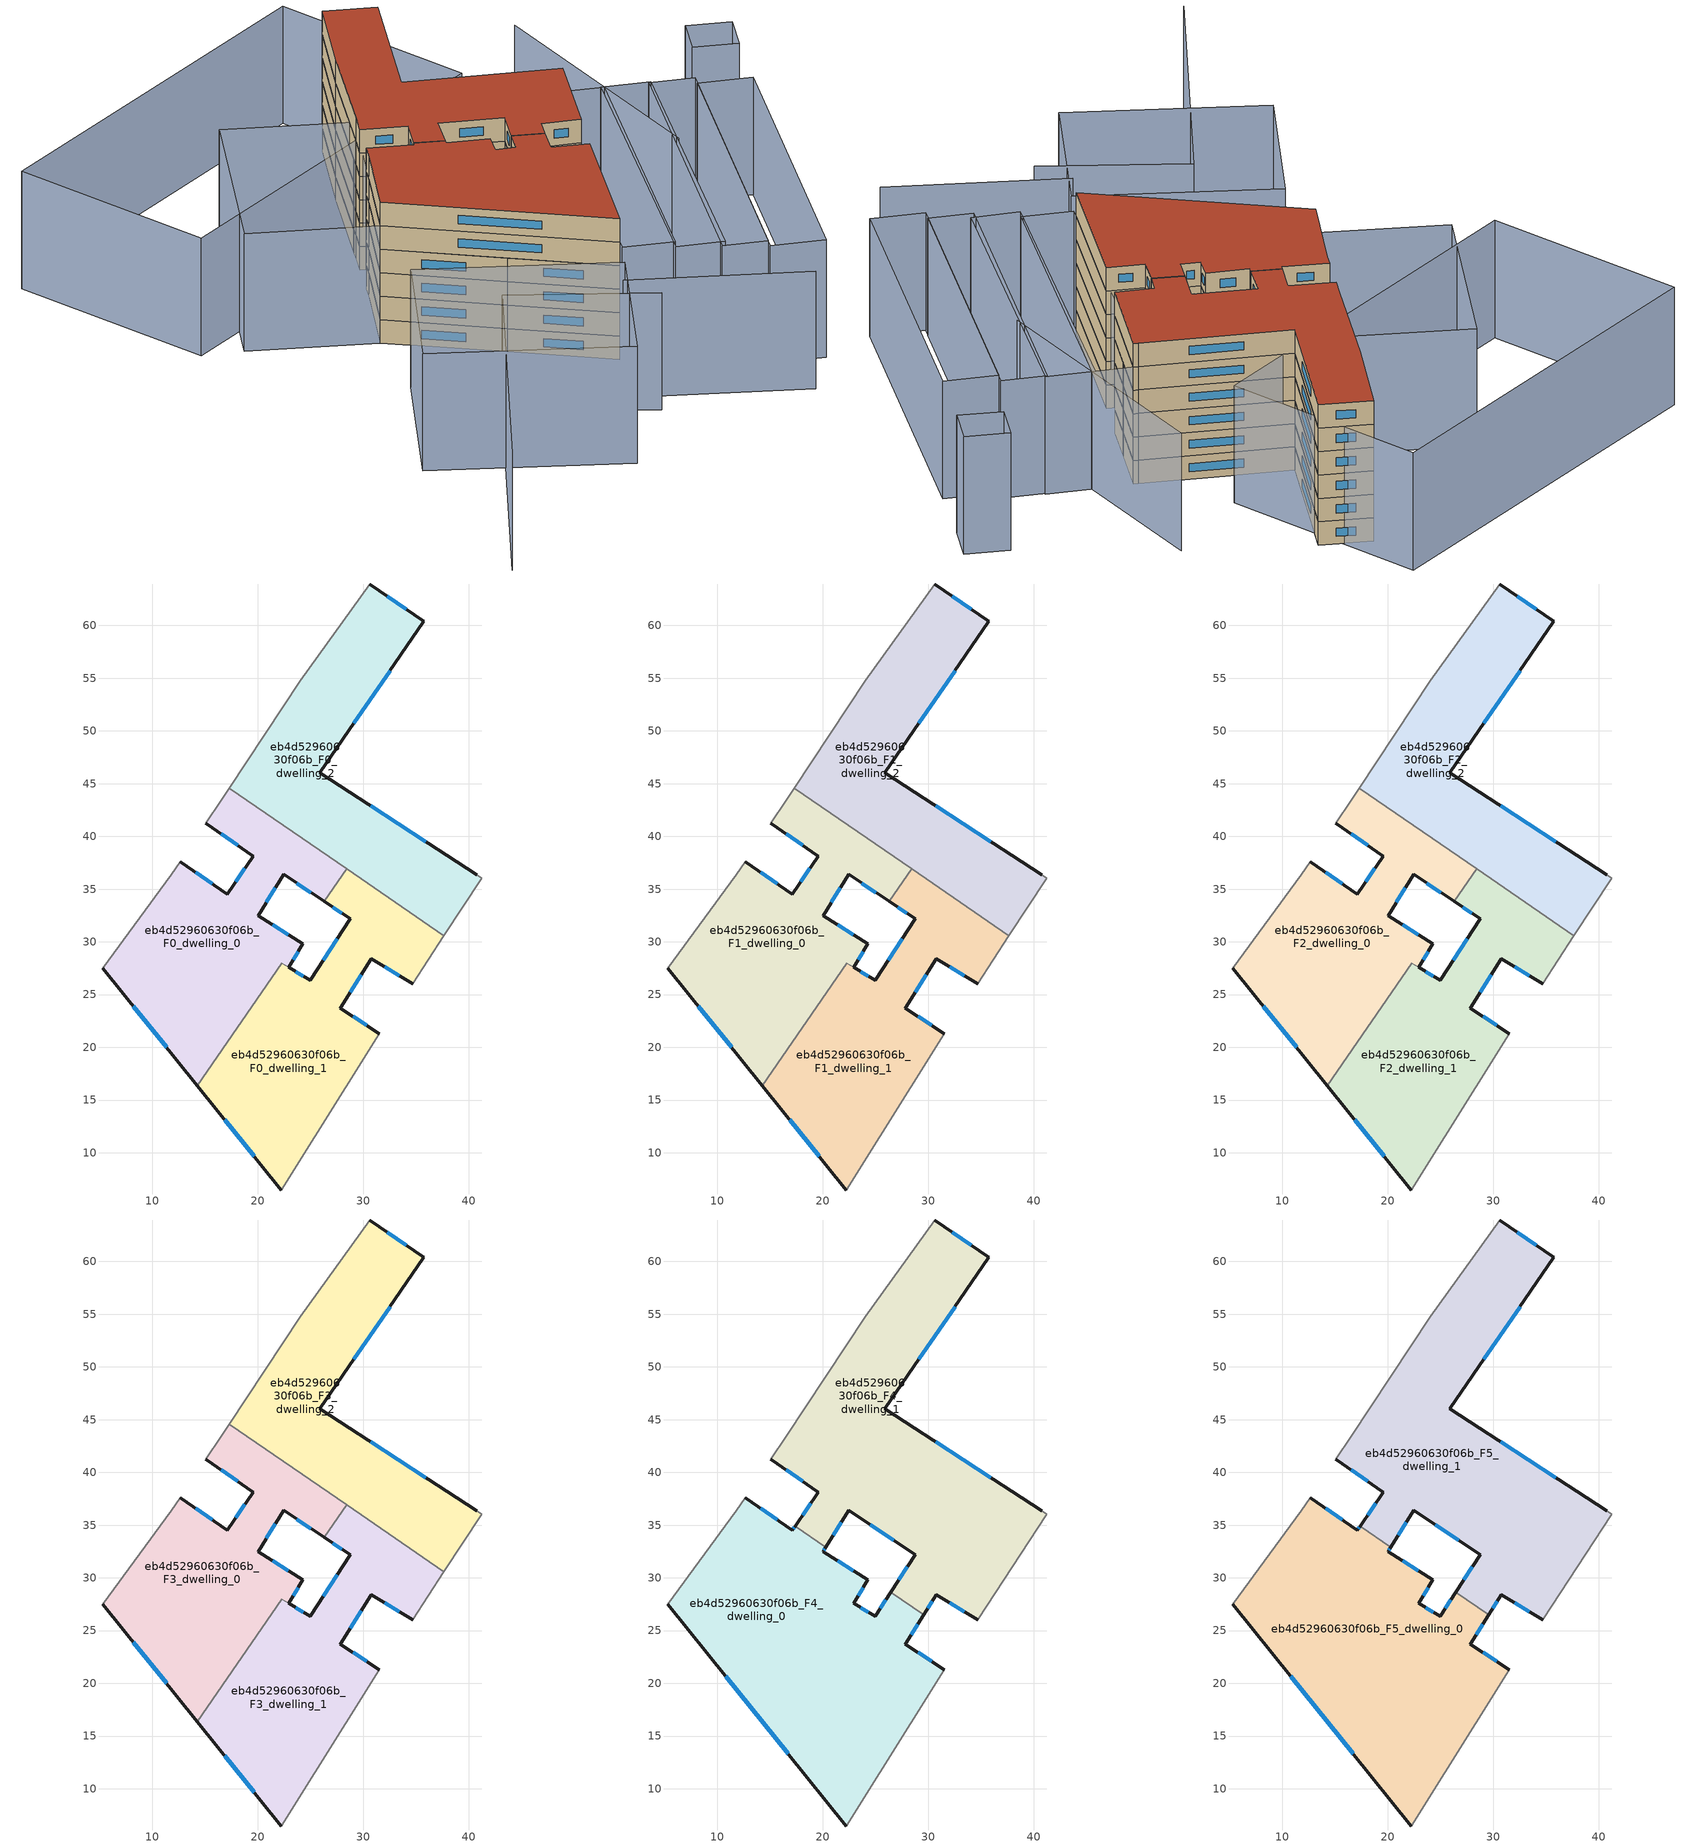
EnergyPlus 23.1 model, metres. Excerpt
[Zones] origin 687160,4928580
eb4d52960630f06b_F0_dwelling_0
 floor ground (EU_floor_Construction): 28.45,36.92 26.32,33.83 22.47,36.41 20.05,32.46 24.29,29.8 22.97,27.58 22.29,27.98 14.3,16.36 5.32,27.5 11.84,36.34 12.67,37.59 17.15,34.54 19.61,38.13 15.1,41.25 16.54,43.42 17.31,44.58 z0
 wall outside (EU_wall_Construction): 5.32,27.5 14.3,16.36 / 15.1,41.25 19.61,38.13 17.15,34.54 12.67,37.59 / 22.97,27.58 24.29,29.8 20.05,32.46 22.47,36.41 26.32,33.83 z0:3
 wall adiabatic (EU_wall_Construction): 12.67,37.59 11.84,36.34 5.32,27.5 / 17.31,44.58 16.54,43.42 15.1,41.25 z0:3
 wall to eb4d52960630f06b_F0_dwelling_1 (EU_wall_Construction): 26.32,33.83 28.45,36.92 / 14.3,16.36 22.29,27.98 22.97,27.58 z0:3
 wall to eb4d52960630f06b_F0_dwelling_2 (EU_wall_Construction): 28.45,36.92 17.31,44.58 z0:3
 window (EU_Window_Construction): 8.24,23.88 11.38,19.99 / 15.7,35.53 14.13,36.6 / 18.81,36.96 17.95,35.71 / 16.57,40.23 18.15,39.15 / 23.72,35.57 25.07,34.67 / 20.84,33.75 21.68,35.12 / 22.91,30.67 21.43,31.6 / 23.4,28.3 23.86,29.08 z0.98:2.02
eb4d52960630f06b_F0_dwelling_1
 floor ground (EU_floor_Construction): 37.68,30.57 34.71,26.04 30.78,28.42 27.86,23.71 31.56,21.29 22.26,6.48 14.3,16.36 22.29,27.98 22.97,27.58 24.99,26.37 28.78,32.18 26.32,33.83 28.45,36.92 z0
 wall outside (EU_wall_Construction): 26.32,33.83 28.78,32.18 24.99,26.37 22.98,27.57 / 31.56,21.29 27.86,23.71 30.78,28.42 34.71,26.04 / 14.3,16.36 22.26,6.48 z0:3
 wall adiabatic (EU_wall_Construction): 34.71,26.04 37.68,30.57 / 22.26,6.48 31.56,21.29 z0:3
 wall to eb4d52960630f06b_F0_dwelling_2 (EU_wall_Construction): 37.68,30.57 28.45,36.92 z0:3
 window (EU_Window_Construction): 24.34,26.76 23.63,27.18 / 27.55,30.29 26.22,28.26 / 27.12,33.3 27.98,32.72 / 32.06,27.64 33.43,26.81 / 28.81,25.24 29.83,26.89 / 30.36,22.08 29.06,22.93 / 16.89,13.15 19.67,9.69 z0.98:2.02
eb4d52960630f06b_F0_dwelling_2
 floor ground (EU_floor_Construction): 35.77,60.37 25.91,46.04 40.76,36.34 41.26,36.04 37.68,30.57 17.31,44.58 24.06,54.73 30.62,63.92 z0
 wall outside (EU_wall_Construction): 40.76,36.34 25.91,46.04 35.77,60.37 30.62,63.92 z0:3
 wall adiabatic (EU_wall_Construction): 37.68,30.57 41.26,36.04 40.76,36.34 / 30.62,63.92 24.06,54.73 17.31,44.58 z0:3
 window (EU_Window_Construction): 29.12,50.7 32.57,55.71 / 35.93,39.5 30.74,42.89 / 34.1,61.53 32.3,62.77 z0.98:2.02
eb4d52960630f06b_F1_dwelling_0
 floor to eb4d52960630f06b_F0_dwelling_0 (EU_floor_Construction): 28.45,36.92 26.32,33.83 22.47,36.41 20.05,32.46 24.29,29.8 22.97,27.58 22.29,27.98 14.3,16.36 5.32,27.5 11.84,36.34 12.67,37.59 17.15,34.54 19.61,38.13 15.1,41.25 16.54,43.42 17.31,44.58 z3
 wall outside (EU_wall_Construction): 5.32,27.5 14.3,16.36 / 15.1,41.25 19.61,38.13 17.15,34.54 12.67,37.59 / 22.97,27.58 24.29,29.8 20.05,32.46 22.47,36.41 26.32,33.83 z3:6
 wall adiabatic (EU_wall_Construction): 12.67,37.59 11.84,36.34 5.32,27.5 / 17.31,44.58 16.54,43.42 15.1,41.25 z3:6
 wall to eb4d52960630f06b_F1_dwelling_1 (EU_wall_Construction): 26.32,33.83 28.45,36.92 / 14.3,16.36 22.29,27.98 22.97,27.58 z3:6
 wall to eb4d52960630f06b_F1_dwelling_2 (EU_wall_Construction): 28.45,36.92 17.31,44.58 z3:6
 window (EU_Window_Construction): 8.24,23.88 11.38,19.99 / 15.7,35.53 14.13,36.6 / 18.81,36.96 17.95,35.71 / 16.57,40.23 18.15,39.15 / 23.72,35.57 25.07,34.67 / 20.84,33.75 21.68,35.12 / 22.91,30.67 21.43,31.6 / 23.4,28.3 23.86,29.08 z3.98:5.02
eb4d52960630f06b_F1_dwelling_1
 floor to eb4d52960630f06b_F0_dwelling_1 (EU_floor_Construction): 37.68,30.57 34.71,26.04 30.78,28.42 27.86,23.71 31.56,21.29 22.26,6.48 14.3,16.36 22.29,27.98 22.97,27.58 24.99,26.37 28.78,32.18 26.32,33.83 28.45,36.92 z3
 wall outside (EU_wall_Construction): 26.32,33.83 28.78,32.18 24.99,26.37 22.98,27.57 / 31.56,21.29 27.86,23.71 30.78,28.42 34.71,26.04 / 14.3,16.36 22.26,6.48 z3:6
 wall adiabatic (EU_wall_Construction): 34.71,26.04 37.68,30.57 / 22.26,6.48 31.56,21.29 z3:6
 wall to eb4d52960630f06b_F1_dwelling_2 (EU_wall_Construction): 37.68,30.57 28.45,36.92 z3:6
 window (EU_Window_Construction): 24.34,26.76 23.63,27.18 / 27.55,30.29 26.22,28.26 / 27.12,33.3 27.98,32.72 / 32.06,27.64 33.43,26.81 / 28.81,25.24 29.83,26.89 / 30.36,22.08 29.06,22.93 / 16.89,13.15 19.67,9.69 z3.98:5.02
eb4d52960630f06b_F1_dwelling_2
 floor to eb4d52960630f06b_F0_dwelling_2 (EU_floor_Construction): 35.77,60.37 25.91,46.04 40.76,36.34 41.26,36.04 37.68,30.57 17.31,44.58 24.06,54.73 30.62,63.92 z3
 wall outside (EU_wall_Construction): 40.76,36.34 25.91,46.04 35.77,60.37 30.62,63.92 z3:6
 wall adiabatic (EU_wall_Construction): 37.68,30.57 41.26,36.04 40.76,36.34 / 30.62,63.92 24.06,54.73 17.31,44.58 z3:6
 window (EU_Window_Construction): 29.12,50.7 32.57,55.71 / 35.93,39.5 30.74,42.89 / 34.1,61.53 32.3,62.77 z3.98:5.02
eb4d52960630f06b_F2_dwelling_0
 floor to eb4d52960630f06b_F1_dwelling_0 (EU_floor_Construction): 28.45,36.92 26.32,33.83 22.47,36.41 20.05,32.46 24.29,29.8 22.97,27.58 22.29,27.98 14.3,16.36 5.32,27.5 11.84,36.34 12.67,37.59 17.15,34.54 19.61,38.13 15.1,41.25 16.54,43.42 17.31,44.58 z6
 wall outside (EU_wall_Construction): 5.32,27.5 14.3,16.36 / 15.1,41.25 19.61,38.13 17.15,34.54 12.67,37.59 / 22.97,27.58 24.29,29.8 20.05,32.46 22.47,36.41 26.32,33.83 z6:9
 wall adiabatic (EU_wall_Construction): 12.67,37.59 11.84,36.34 5.32,27.5 / 17.31,44.58 16.54,43.42 15.1,41.25 z6:9
 wall to eb4d52960630f06b_F2_dwelling_1 (EU_wall_Construction): 26.32,33.83 28.45,36.92 / 14.3,16.36 22.29,27.98 22.97,27.58 z6:9
 wall to eb4d52960630f06b_F2_dwelling_2 (EU_wall_Construction): 28.45,36.92 17.31,44.58 z6:9
 window (EU_Window_Construction): 8.24,23.88 11.38,19.99 / 15.7,35.53 14.13,36.6 / 18.81,36.96 17.95,35.71 / 16.57,40.23 18.15,39.15 / 23.72,35.57 25.07,34.67 / 20.84,33.75 21.68,35.12 / 22.91,30.67 21.43,31.6 / 23.4,28.3 23.86,29.08 z6.98:8.02
eb4d52960630f06b_F2_dwelling_1
 floor to eb4d52960630f06b_F1_dwelling_1 (EU_floor_Construction): 37.68,30.57 34.71,26.04 30.78,28.42 27.86,23.71 31.56,21.29 22.26,6.48 14.3,16.36 22.29,27.98 22.97,27.58 24.99,26.37 28.78,32.18 26.32,33.83 28.45,36.92 z6
 wall outside (EU_wall_Construction): 26.32,33.83 28.78,32.18 24.99,26.37 22.98,27.57 / 31.56,21.29 27.86,23.71 30.78,28.42 34.71,26.04 / 14.3,16.36 22.26,6.48 z6:9
 wall adiabatic (EU_wall_Construction): 34.71,26.04 37.68,30.57 / 22.26,6.48 31.56,21.29 z6:9
 wall to eb4d52960630f06b_F2_dwelling_2 (EU_wall_Construction): 37.68,30.57 28.45,36.92 z6:9
 window (EU_Window_Construction): 24.34,26.76 23.63,27.18 / 27.55,30.29 26.22,28.26 / 27.12,33.3 27.98,32.72 / 32.06,27.64 33.43,26.81 / 28.81,25.24 29.83,26.89 / 30.36,22.08 29.06,22.93 / 16.89,13.15 19.67,9.69 z6.98:8.02
eb4d52960630f06b_F2_dwelling_2
 floor to eb4d52960630f06b_F1_dwelling_2 (EU_floor_Construction): 35.77,60.37 25.91,46.04 40.76,36.34 41.26,36.04 37.68,30.57 17.31,44.58 24.06,54.73 30.62,63.92 z6
 wall outside (EU_wall_Construction): 40.76,36.34 25.91,46.04 35.77,60.37 30.62,63.92 z6:9
 wall adiabatic (EU_wall_Construction): 37.68,30.57 41.26,36.04 40.76,36.34 / 30.62,63.92 24.06,54.73 17.31,44.58 z6:9
 window (EU_Window_Construction): 29.12,50.7 32.57,55.71 / 35.93,39.5 30.74,42.89 / 34.1,61.53 32.3,62.77 z6.98:8.02
eb4d52960630f06b_F3_dwelling_0
 floor to eb4d52960630f06b_F2_dwelling_0 (EU_floor_Construction): 28.45,36.92 26.32,33.83 22.47,36.41 20.05,32.46 24.29,29.8 22.97,27.58 22.29,27.98 14.3,16.36 5.32,27.5 11.84,36.34 12.67,37.59 17.15,34.54 19.61,38.13 15.1,41.25 16.54,43.42 17.31,44.58 z9
 wall outside (EU_wall_Construction): 5.32,27.5 14.3,16.36 / 15.1,41.25 19.61,38.13 17.15,34.54 12.67,37.59 / 22.97,27.58 24.29,29.8 20.05,32.46 22.47,36.41 26.32,33.83 z9:12
 wall adiabatic (EU_wall_Construction): 12.67,37.59 11.84,36.34 5.32,27.5 / 17.31,44.58 16.54,43.42 15.1,41.25 z9:12
 wall to eb4d52960630f06b_F3_dwelling_1 (EU_wall_Construction): 26.32,33.83 28.45,36.92 / 14.3,16.36 22.29,27.98 22.97,27.58 z9:12
 wall to eb4d52960630f06b_F3_dwelling_2 (EU_wall_Construction): 28.45,36.92 17.31,44.58 z9:12
 window (EU_Window_Construction): 8.24,23.88 11.38,19.99 / 15.7,35.53 14.13,36.6 / 18.81,36.96 17.95,35.71 / 16.57,40.23 18.15,39.15 / 23.72,35.57 25.07,34.67 / 20.84,33.75 21.68,35.12 / 22.91,30.67 21.43,31.6 / 23.4,28.3 23.86,29.08 z9.98:11.02
eb4d52960630f06b_F3_dwelling_1
 floor to eb4d52960630f06b_F2_dwelling_1 (EU_floor_Construction): 37.68,30.57 34.71,26.04 30.78,28.42 27.86,23.71 31.56,21.29 22.26,6.48 14.3,16.36 22.29,27.98 22.97,27.58 24.99,26.37 28.78,32.18 26.32,33.83 28.45,36.92 z9
 wall outside (EU_wall_Construction): 26.32,33.83 28.78,32.18 24.99,26.37 22.98,27.57 / 31.56,21.29 27.86,23.71 30.78,28.42 34.71,26.04 / 14.3,16.36 22.26,6.48 z9:12
 wall adiabatic (EU_wall_Construction): 34.71,26.04 37.68,30.57 / 22.26,6.48 31.56,21.29 z9:12
 wall to eb4d52960630f06b_F3_dwelling_2 (EU_wall_Construction): 37.68,30.57 28.45,36.92 z9:12
 window (EU_Window_Construction): 24.34,26.76 23.63,27.18 / 27.55,30.29 26.22,28.26 / 27.12,33.3 27.98,32.72 / 32.06,27.64 33.43,26.81 / 28.81,25.24 29.83,26.89 / 30.36,22.08 29.06,22.93 / 16.89,13.15 19.67,9.69 z9.98:11.02
eb4d52960630f06b_F3_dwelling_2
 floor to eb4d52960630f06b_F2_dwelling_2 (EU_floor_Construction): 35.77,60.37 25.91,46.04 40.76,36.34 41.26,36.04 37.68,30.57 17.31,44.58 24.06,54.73 30.62,63.92 z9
 wall outside (EU_wall_Construction): 40.76,36.34 25.91,46.04 35.77,60.37 30.62,63.92 z9:12
 wall adiabatic (EU_wall_Construction): 37.68,30.57 41.26,36.04 40.76,36.34 / 30.62,63.92 24.06,54.73 17.31,44.58 z9:12
 window (EU_Window_Construction): 29.12,50.7 32.57,55.71 / 35.93,39.5 30.74,42.89 / 34.1,61.53 32.3,62.77 z9.98:11.02
eb4d52960630f06b_F4_dwelling_0
 floor to eb4d52960630f06b_F3_dwelling_0 (EU_floor_Construction): 20.32,32.9 20.05,32.46 24.29,29.8 22.97,27.58 22.29,27.98 14.3,16.36 5.32,27.5 11.84,36.34 12.67,37.59 17.15,34.54 17.4,34.9 z12
 floor to eb4d52960630f06b_F3_dwelling_1 (EU_floor_Construction): 29.6,26.51 27.86,23.71 31.56,21.29 22.26,6.48 14.3,16.36 22.29,27.98 22.98,27.57 24.99,26.37 26.48,28.65 z12
 wall outside (EU_wall_Construction): 5.32,27.5 22.26,6.48 / 17.4,34.9 17.15,34.54 12.67,37.59 / 26.48,28.65 24.99,26.37 22.97,27.58 24.29,29.8 20.05,32.46 20.32,32.9 / 31.56,21.29 27.86,23.71 29.6,26.51 z12:15
 wall adiabatic (EU_wall_Construction): 12.67,37.59 11.84,36.34 5.32,27.5 / 22.26,6.48 31.56,21.29 z12:15
 wall to eb4d52960630f06b_F4_dwelling_1 (EU_wall_Construction): 20.32,32.9 17.4,34.9 / 29.6,26.51 26.48,28.65 z12:15
 window (EU_Window_Construction): 10.83,20.67 16.75,13.31 / 15.7,35.53 14.13,36.6 / 17.32,34.78 17.23,34.65 / 20.14,32.61 20.23,32.76 / 22.91,30.67 21.43,31.6 / 23.4,28.3 23.86,29.08 / 24.33,26.76 23.63,27.18 / 26,27.91 25.48,27.11 / 28.43,24.62 29.03,25.6 / 30.36,22.08 29.06,22.93 z12.98:14.02
eb4d52960630f06b_F4_dwelling_1
 floor to eb4d52960630f06b_F3_dwelling_1 (EU_floor_Construction): 37.68,30.57 34.71,26.04 30.78,28.42 29.6,26.51 26.48,28.65 28.78,32.18 26.32,33.83 28.45,36.92 z12
 floor to eb4d52960630f06b_F3_dwelling_2 (EU_floor_Construction): 35.77,60.37 25.91,46.04 40.76,36.34 41.26,36.04 37.68,30.57 17.31,44.58 24.06,54.73 30.62,63.92 z12
 floor to eb4d52960630f06b_F3_dwelling_0 (EU_floor_Construction): 28.45,36.92 26.32,33.83 22.47,36.41 20.32,32.9 17.4,34.9 19.61,38.13 15.1,41.25 16.54,43.42 17.31,44.58 z12
 wall outside (EU_wall_Construction): 20.32,32.9 22.47,36.41 28.78,32.18 26.48,28.65 / 15.1,41.25 19.61,38.13 17.4,34.9 / 40.76,36.34 25.91,46.04 35.77,60.37 30.62,63.92 / 29.6,26.51 30.78,28.42 34.71,26.04 z12:15
 wall adiabatic (EU_wall_Construction): 30.62,63.92 24.06,54.73 16.54,43.42 15.1,41.25 / 34.71,26.04 41.26,36.04 40.76,36.34 z12:15
 window (EU_Window_Construction): 28.03,31.04 27.23,29.8 / 24.52,35.03 26.73,33.56 / 21.02,34.04 21.77,35.26 / 18.89,37.08 18.12,35.95 / 16.57,40.23 18.15,39.15 / 34.1,61.53 32.3,62.77 / 29.12,50.7 32.57,55.71 / 35.93,39.5 30.74,42.89 / 32.06,27.64 33.43,26.81 / 29.98,27.13 30.4,27.8 z12.98:14.02
eb4d52960630f06b_F5_dwelling_0
 floor to eb4d52960630f06b_F4_dwelling_0 (EU_floor_Construction): 26.48,28.65 29.6,26.51 27.86,23.71 31.56,21.29 22.26,6.48 5.32,27.5 11.84,36.34 12.67,37.59 17.15,34.54 17.4,34.9 20.32,32.9 20.05,32.46 24.29,29.8 22.97,27.58 24.99,26.37 z15
 wall outside (EU_wall_Construction): 5.32,27.5 22.26,6.48 / 17.4,34.9 17.15,34.54 12.67,37.59 / 26.48,28.65 24.99,26.37 22.97,27.58 24.29,29.8 20.05,32.46 20.32,32.9 / 31.56,21.29 27.86,23.71 29.6,26.51 z15:18
 wall adiabatic (EU_wall_Construction): 12.67,37.59 11.84,36.34 5.32,27.5 / 22.26,6.48 31.56,21.29 z15:18
 wall to eb4d52960630f06b_F5_dwelling_1 (EU_wall_Construction): 20.32,32.9 17.4,34.9 / 29.6,26.51 26.48,28.65 z15:18
 window (EU_Window_Construction): 10.83,20.67 16.75,13.31 / 15.7,35.53 14.13,36.6 / 17.32,34.78 17.23,34.65 / 20.14,32.61 20.23,32.76 / 22.91,30.67 21.43,31.6 / 23.4,28.3 23.86,29.08 / 24.33,26.76 23.63,27.18 / 26,27.91 25.48,27.11 / 28.43,24.62 29.03,25.6 / 30.36,22.08 29.06,22.93 z15.98:17.02
 roof outside (EU_roof_Construction): 22.26,6.48 31.56,21.29 27.86,23.71 29.6,26.51 26.48,28.65 24.99,26.37 22.97,27.58 24.29,29.8 20.05,32.46 20.32,32.9 17.4,34.9 17.15,34.54 12.67,37.59 11.84,36.34 5.32,27.5 z18
eb4d52960630f06b_F5_dwelling_1
 floor to eb4d52960630f06b_F4_dwelling_1 (EU_floor_Construction): 35.77,60.37 25.91,46.04 40.76,36.34 41.26,36.04 34.71,26.04 30.78,28.42 29.6,26.51 26.48,28.65 28.78,32.18 22.47,36.41 20.32,32.9 17.4,34.9 19.61,38.13 15.1,41.25 16.54,43.42 24.06,54.73 30.62,63.92 z15
 wall outside (EU_wall_Construction): 20.32,32.9 22.47,36.41 28.78,32.18 26.48,28.65 / 15.1,41.25 19.61,38.13 17.4,34.9 / 40.76,36.34 25.91,46.04 35.77,60.37 30.62,63.92 / 29.6,26.51 30.78,28.42 34.71,26.04 z15:18
 wall adiabatic (EU_wall_Construction): 30.62,63.92 24.06,54.73 16.54,43.42 15.1,41.25 / 34.71,26.04 41.26,36.04 40.76,36.34 z15:18
 window (EU_Window_Construction): 28.03,31.04 27.23,29.8 / 24.52,35.03 26.73,33.56 / 21.02,34.04 21.77,35.26 / 18.89,37.08 18.12,35.95 / 16.57,40.23 18.15,39.15 / 34.1,61.53 32.3,62.77 / 29.12,50.7 32.57,55.71 / 35.93,39.5 30.74,42.89 / 32.06,27.64 33.43,26.81 / 29.98,27.13 30.4,27.8 z15.98:17.02
 roof outside (EU_roof_Construction): 34.71,26.04 41.26,36.04 40.76,36.34 25.91,46.04 35.77,60.37 30.62,63.92 24.06,54.73 16.54,43.42 15.1,41.25 19.61,38.13 17.4,34.9 20.32,32.9 22.47,36.41 28.78,32.18 26.48,28.65 29.6,26.51 30.78,28.42 z18
shading: 16.62,-0.14 33.66,-13.36 / -19.48,-20.5 4.41,6.64 / 4.41,6.64 17.8,-5.15 / 43.38,19.41 47.74,50.81 / 19.57,46.82 5.32,27.51 / 5.32,27.51 -6.98,36.58 / -6.98,36.58 7.27,55.89 / 7.27,55.89 19.57,46.82 / -15.28,64.03 31.87,71.75 / 31.87,71.75 35.95,46.85 / 35.95,46.85 -11.2,39.13 / -11.2,39.13 -15.28,64.03 / -11.22,2.91 0.93,17.88 / 0.93,17.88 19.55,2.76 / 19.55,2.76 7.4,-12.2 / 7.4,-12.2 -11.22,2.91 / 58.99,23.87 39.44,-8.88 / 39.44,-8.88 33.97,-5.62 / 33.97,-5.62 53.52,27.13 / 53.52,27.13 58.99,23.87 / 54.18,28.24 34.62,-4.59 / 34.62,-4.59 30.08,-1.88 / 30.08,-1.88 49.64,30.94 / 49.64,30.94 54.18,28.24 / 49.91,30.95 31.04,-1.38 / 31.04,-1.38 26.14,1.48 / 26.14,1.48 45.01,33.81 / 45.01,33.81 49.91,30.95 / 45.36,33.62 26.88,2.35 / 26.88,2.35 21.65,5.44 / 21.65,5.44 40.12,36.72 / 40.12,36.72 45.36,33.62 / 61.57,37.71 65.97,34.76 / 65.97,34.76 63.2,30.63 / 63.2,30.63 58.8,33.59 / 58.8,33.59 61.57,37.71 z0:15
[Building]
EU S2 Campaign: North Axis=0; Terrain=City; Solar Distribution=FullExterior
[Site:Location]
Bologna: Latitude=44.5; Longitude=11.25; Time Zone=1; Elevation=37
[SizingPeriod:WeatherFileDays]
AnnualSizingPeriod: Begin Month=1; Begin Day of Month=1; End Month=12; End Day of Month=31; Day of Week for Start Day=Monday; Use Weather File Daylight Saving Period=No; Use Weather File Rain and Snow Indicators=No
[MATERIAL]
EU_InternalMass_Material: Roughness=MediumRough; Thickness=0.1; Conductivity=1; Density=1800; Specific Heat=900; Thermal Absorptance=0.9; Solar Absorptance=0.7; Visible Absorptance=0.7
[MATERIAL:NOMASS] Roughness=MediumRough; Thermal Absorptance=0.9; Solar Absorptance=0.7; Visible Absorptance=0.7
Name | Thermal Resistance
EU_wall_NoMass | 0.905828
EU_roof_NoMass | 0.37593
EU_floor_NoMass | 0.67114
[WINDOWMATERIAL:SIMPLEGLAZINGSYSTEM]
EU_Window_SimpleGlazing: UFactor=4.52486; Solar Heat Gain Coefficient=0.85; Visible Transmittance=0.85
[CONSTRUCTION]
EU_wall_Construction: EU_wall_NoMass
EU_roof_Construction: EU_roof_NoMass
EU_floor_Construction: EU_floor_NoMass
EU_InternalMass_Construction: EU_InternalMass_Material
EU_Window_Construction: EU_Window_SimpleGlazing
[ZONE] Type=1; Multiplier=1; Ceiling Height=autocalculate; Floor Area=autocalculate; Part of Total Floor Area=Yes
Name | Volume
eb4d52960630f06b_F0_dwelling_0; eb4d52960630f06b_F1_dwelling_0; eb4d52960630f06b_F2_dwelling_0; eb4d52960630f06b_F3_dwelling_0 | 800.504
eb4d52960630f06b_F4_dwelling_0; eb4d52960630f06b_F5_dwelling_0 | 1192.52
eb4d52960630f06b_F0_dwelling_1; eb4d52960630f06b_F1_dwelling_1; eb4d52960630f06b_F2_dwelling_1; eb4d52960630f06b_F3_dwelling_1 | 789.524
eb4d52960630f06b_F4_dwelling_1; eb4d52960630f06b_F5_dwelling_1 | 1192.51
eb4d52960630f06b_F0_dwelling_2; eb4d52960630f06b_F1_dwelling_2; eb4d52960630f06b_F2_dwelling_2; eb4d52960630f06b_F3_dwelling_2 | 795.012
[INTERNALMASS] Construction=EU_InternalMass_Construction
Name | Zone or ZoneList | Surface Area
eb4d52960630f06b_F0_dwelling_0_EU_InternalMass | eb4d52960630f06b_F0_dwelling_0 | 266.835
eb4d52960630f06b_F0_dwelling_1_EU_InternalMass | eb4d52960630f06b_F0_dwelling_1 | 263.177
eb4d52960630f06b_F0_dwelling_2_EU_InternalMass | eb4d52960630f06b_F0_dwelling_2 | 265.004
eb4d52960630f06b_F1_dwelling_0_EU_InternalMass | eb4d52960630f06b_F1_dwelling_0 | 266.835
eb4d52960630f06b_F1_dwelling_1_EU_InternalMass | eb4d52960630f06b_F1_dwelling_1 | 263.177
eb4d52960630f06b_F1_dwelling_2_EU_InternalMass | eb4d52960630f06b_F1_dwelling_2 | 265.004
eb4d52960630f06b_F2_dwelling_0_EU_InternalMass | eb4d52960630f06b_F2_dwelling_0 | 266.835
eb4d52960630f06b_F2_dwelling_1_EU_InternalMass | eb4d52960630f06b_F2_dwelling_1 | 263.177
eb4d52960630f06b_F2_dwelling_2_EU_InternalMass | eb4d52960630f06b_F2_dwelling_2 | 265.004
eb4d52960630f06b_F3_dwelling_0_EU_InternalMass | eb4d52960630f06b_F3_dwelling_0 | 266.835
eb4d52960630f06b_F3_dwelling_1_EU_InternalMass | eb4d52960630f06b_F3_dwelling_1 | 263.177
eb4d52960630f06b_F3_dwelling_2_EU_InternalMass | eb4d52960630f06b_F3_dwelling_2 | 265.004
eb4d52960630f06b_F4_dwelling_0_EU_InternalMass | eb4d52960630f06b_F4_dwelling_0 | 397.507
eb4d52960630f06b_F4_dwelling_1_EU_InternalMass | eb4d52960630f06b_F4_dwelling_1 | 397.505
eb4d52960630f06b_F5_dwelling_0_EU_InternalMass | eb4d52960630f06b_F5_dwelling_0 | 397.507
eb4d52960630f06b_F5_dwelling_1_EU_InternalMass | eb4d52960630f06b_F5_dwelling_1 | 397.505
[OTHEREQUIPMENT] Fuel Type=Electricity; Design Level Calculation Method=Watts/Area; Power per Zone Floor Area=1; Fraction Latent=0; Fraction Radiant=0; Fraction Lost=0; Carbon Dioxide Generation Rate=0; EndUse Subcategory=EU_Step8_InternalGains
Name | Zone or ZoneList or Space or SpaceList | Schedule
EU_Step8_InternalGain_eb4d52960630f06b_F0_dwelling_0_f000 | eb4d52960630f06b_F0_dwelling_0 | EU_Step8_GainSchedule_eb4d52960630f06b_F0_dwelling_0_f000
EU_Step8_InternalGain_eb4d52960630f06b_F0_dwelling_1_f000 | eb4d52960630f06b_F0_dwelling_1 | EU_Step8_GainSchedule_eb4d52960630f06b_F0_dwelling_1_f000
EU_Step8_InternalGain_eb4d52960630f06b_F0_dwelling_2_f000 | eb4d52960630f06b_F0_dwelling_2 | EU_Step8_GainSchedule_eb4d52960630f06b_F0_dwelling_2_f000
EU_Step8_InternalGain_eb4d52960630f06b_F1_dwelling_0_f000 | eb4d52960630f06b_F1_dwelling_0 | EU_Step8_GainSchedule_eb4d52960630f06b_F1_dwelling_0_f000
EU_Step8_InternalGain_eb4d52960630f06b_F1_dwelling_1_f000 | eb4d52960630f06b_F1_dwelling_1 | EU_Step8_GainSchedule_eb4d52960630f06b_F1_dwelling_1_f000
EU_Step8_InternalGain_eb4d52960630f06b_F1_dwelling_2_f000 | eb4d52960630f06b_F1_dwelling_2 | EU_Step8_GainSchedule_eb4d52960630f06b_F1_dwelling_2_f000
EU_Step8_InternalGain_eb4d52960630f06b_F2_dwelling_0_f000 | eb4d52960630f06b_F2_dwelling_0 | EU_Step8_GainSchedule_eb4d52960630f06b_F2_dwelling_0_f000
EU_Step8_InternalGain_eb4d52960630f06b_F2_dwelling_1_f000 | eb4d52960630f06b_F2_dwelling_1 | EU_Step8_GainSchedule_eb4d52960630f06b_F2_dwelling_1_f000
EU_Step8_InternalGain_eb4d52960630f06b_F2_dwelling_2_f000 | eb4d52960630f06b_F2_dwelling_2 | EU_Step8_GainSchedule_eb4d52960630f06b_F2_dwelling_2_f000
EU_Step8_InternalGain_eb4d52960630f06b_F3_dwelling_0_f000 | eb4d52960630f06b_F3_dwelling_0 | EU_Step8_GainSchedule_eb4d52960630f06b_F3_dwelling_0_f000
EU_Step8_InternalGain_eb4d52960630f06b_F3_dwelling_1_f000 | eb4d52960630f06b_F3_dwelling_1 | EU_Step8_GainSchedule_eb4d52960630f06b_F3_dwelling_1_f000
EU_Step8_InternalGain_eb4d52960630f06b_F3_dwelling_2_f000 | eb4d52960630f06b_F3_dwelling_2 | EU_Step8_GainSchedule_eb4d52960630f06b_F3_dwelling_2_f000
EU_Step8_InternalGain_eb4d52960630f06b_F4_dwelling_0_f000 | eb4d52960630f06b_F4_dwelling_0 | EU_Step8_GainSchedule_eb4d52960630f06b_F4_dwelling_0_f000
EU_Step8_InternalGain_eb4d52960630f06b_F4_dwelling_1_f000 | eb4d52960630f06b_F4_dwelling_1 | EU_Step8_GainSchedule_eb4d52960630f06b_F4_dwelling_1_f000
EU_Step8_InternalGain_eb4d52960630f06b_F5_dwelling_0_f000 | eb4d52960630f06b_F5_dwelling_0 | EU_Step8_GainSchedule_eb4d52960630f06b_F5_dwelling_0_f000
EU_Step8_InternalGain_eb4d52960630f06b_F5_dwelling_1_f000 | eb4d52960630f06b_F5_dwelling_1 | EU_Step8_GainSchedule_eb4d52960630f06b_F5_dwelling_1_f000
[ZONEVENTILATION:DESIGNFLOWRATE] Schedule=EU_AlwaysOn; Design Flow Rate Calculation Method=AirChanges/Hour; Air Changes per Hour=0.73129; Ventilation Type=Natural; Fan Pressure Rise=0; Fan Total Efficiency=1; Constant Term Coefficient=1; Temperature Term Coefficient=0; Velocity Term Coefficient=0; Velocity Squared Term Coefficient=0; Minimum Indoor Temperature=-100; Maximum Indoor Temperature=100; Delta Temperature=-100; Minimum Outdoor Temperature=-100; Maximum Outdoor Temperature=100; Maximum Wind Speed=40
Name | Zone or ZoneList or Space or SpaceList
EU_ConstantAir_eb4d52960630f06b_F0_dwelling_0 | eb4d52960630f06b_F0_dwelling_0
EU_ConstantAir_eb4d52960630f06b_F0_dwelling_1 | eb4d52960630f06b_F0_dwelling_1
EU_ConstantAir_eb4d52960630f06b_F0_dwelling_2 | eb4d52960630f06b_F0_dwelling_2
EU_ConstantAir_eb4d52960630f06b_F1_dwelling_0 | eb4d52960630f06b_F1_dwelling_0
EU_ConstantAir_eb4d52960630f06b_F1_dwelling_1 | eb4d52960630f06b_F1_dwelling_1
EU_ConstantAir_eb4d52960630f06b_F1_dwelling_2 | eb4d52960630f06b_F1_dwelling_2
EU_ConstantAir_eb4d52960630f06b_F2_dwelling_0 | eb4d52960630f06b_F2_dwelling_0
EU_ConstantAir_eb4d52960630f06b_F2_dwelling_1 | eb4d52960630f06b_F2_dwelling_1
EU_ConstantAir_eb4d52960630f06b_F2_dwelling_2 | eb4d52960630f06b_F2_dwelling_2
EU_ConstantAir_eb4d52960630f06b_F3_dwelling_0 | eb4d52960630f06b_F3_dwelling_0
EU_ConstantAir_eb4d52960630f06b_F3_dwelling_1 | eb4d52960630f06b_F3_dwelling_1
EU_ConstantAir_eb4d52960630f06b_F3_dwelling_2 | eb4d52960630f06b_F3_dwelling_2
EU_ConstantAir_eb4d52960630f06b_F4_dwelling_0 | eb4d52960630f06b_F4_dwelling_0
EU_ConstantAir_eb4d52960630f06b_F4_dwelling_1 | eb4d52960630f06b_F4_dwelling_1
EU_ConstantAir_eb4d52960630f06b_F5_dwelling_0 | eb4d52960630f06b_F5_dwelling_0
EU_ConstantAir_eb4d52960630f06b_F5_dwelling_1 | eb4d52960630f06b_F5_dwelling_1
[HVACTEMPLATE:THERMOSTAT] Constant Heating Setpoint=20; Constant Cooling Setpoint=50
EU_HeatOnly_eb4d52960630f06b_F0_dwelling_0; EU_HeatOnly_eb4d52960630f06b_F0_dwelling_1; EU_HeatOnly_eb4d52960630f06b_F0_dwelling_2; EU_HeatOnly_eb4d52960630f06b_F1_dwelling_0; EU_HeatOnly_eb4d52960630f06b_F1_dwelling_1; EU_HeatOnly_eb4d52960630f06b_F1_dwelling_2; EU_HeatOnly_eb4d52960630f06b_F2_dwelling_0; EU_HeatOnly_eb4d52960630f06b_F2_dwelling_1; EU_HeatOnly_eb4d52960630f06b_F2_dwelling_2; EU_HeatOnly_eb4d52960630f06b_F3_dwelling_0; EU_HeatOnly_eb4d52960630f06b_F3_dwelling_1; EU_HeatOnly_eb4d52960630f06b_F3_dwelling_2; EU_HeatOnly_eb4d52960630f06b_F4_dwelling_0; EU_HeatOnly_eb4d52960630f06b_F4_dwelling_1; EU_HeatOnly_eb4d52960630f06b_F5_dwelling_0; EU_HeatOnly_eb4d52960630f06b_F5_dwelling_1
[HVACTEMPLATE:ZONE:IDEALLOADSAIRSYSTEM] System Availability Schedule=EU_AlwaysOn; Maximum Heating Supply Air Temperature=50; Minimum Cooling Supply Air Temperature=13; Maximum Heating Supply Air Humidity Ratio=0.0156; Minimum Cooling Supply Air Humidity Ratio=0.0077; Heating Limit=NoLimit; Cooling Limit=NoLimit; Heating Availability Schedule=EU_AlwaysOn; Cooling Availability Schedule=EU_CoolingOff; Dehumidification Control Type=ConstantSensibleHeatRatio; Cooling Sensible Heat Ratio=0.7; Dehumidification Setpoint=60; Humidification Control Type=None; Humidification Setpoint=30; Outdoor Air Method=None; Outdoor Air Flow Rate per Person=0.00944; Outdoor Air Flow Rate per Zone Floor Area=0; Outdoor Air Flow Rate per Zone=0; Demand Controlled Ventilation Type=None; Outdoor Air Economizer Type=NoEconomizer; Heat Recovery Type=None; Sensible Heat Recovery Effectiveness=0.7; Latent Heat Recovery Effectiveness=0.65
Name | Template Thermostat
eb4d52960630f06b_F0_dwelling_0 | EU_HeatOnly_eb4d52960630f06b_F0_dwelling_0
eb4d52960630f06b_F0_dwelling_1 | EU_HeatOnly_eb4d52960630f06b_F0_dwelling_1
eb4d52960630f06b_F0_dwelling_2 | EU_HeatOnly_eb4d52960630f06b_F0_dwelling_2
eb4d52960630f06b_F1_dwelling_0 | EU_HeatOnly_eb4d52960630f06b_F1_dwelling_0
eb4d52960630f06b_F1_dwelling_1 | EU_HeatOnly_eb4d52960630f06b_F1_dwelling_1
eb4d52960630f06b_F1_dwelling_2 | EU_HeatOnly_eb4d52960630f06b_F1_dwelling_2
eb4d52960630f06b_F2_dwelling_0 | EU_HeatOnly_eb4d52960630f06b_F2_dwelling_0
eb4d52960630f06b_F2_dwelling_1 | EU_HeatOnly_eb4d52960630f06b_F2_dwelling_1
eb4d52960630f06b_F2_dwelling_2 | EU_HeatOnly_eb4d52960630f06b_F2_dwelling_2
eb4d52960630f06b_F3_dwelling_0 | EU_HeatOnly_eb4d52960630f06b_F3_dwelling_0
eb4d52960630f06b_F3_dwelling_1 | EU_HeatOnly_eb4d52960630f06b_F3_dwelling_1
eb4d52960630f06b_F3_dwelling_2 | EU_HeatOnly_eb4d52960630f06b_F3_dwelling_2
eb4d52960630f06b_F4_dwelling_0 | EU_HeatOnly_eb4d52960630f06b_F4_dwelling_0
eb4d52960630f06b_F4_dwelling_1 | EU_HeatOnly_eb4d52960630f06b_F4_dwelling_1
eb4d52960630f06b_F5_dwelling_0 | EU_HeatOnly_eb4d52960630f06b_F5_dwelling_0
eb4d52960630f06b_F5_dwelling_1 | EU_HeatOnly_eb4d52960630f06b_F5_dwelling_1
[SIZING:ZONE] Zone Cooling Design Supply Air Temperature Input Method=SupplyAirTemperature; Zone Cooling Design Supply Air Temperature=13; Zone Heating Design Supply Air Temperature Input Method=SupplyAirTemperature; Zone Heating Design Supply Air Temperature=50; Zone Cooling Design Supply Air Humidity Ratio=0.008; Zone Heating Design Supply Air Humidity Ratio=0.008; Cooling Design Air Flow Method=DesignDay; Cooling Design Air Flow Rate=0; Cooling Minimum Air Flow per Zone Floor Area=0.000762; Cooling Minimum Air Flow=0; Cooling Minimum Air Flow Fraction=0.2; Heating Design Air Flow Method=DesignDay; Heating Design Air Flow Rate=0; Heating Maximum Air Flow per Zone Floor Area=0.002032; Heating Maximum Air Flow=0.141576; Heating Maximum Air Flow Fraction=0.3; Account for Dedicated Outdoor Air System=No; Dedicated Outdoor Air System Control Strategy=NeutralSupplyAir; Dedicated Outdoor Air Low Setpoint Temperature for Design=autosize; Dedicated Outdoor Air High Setpoint Temperature for Design=autosize; Zone Load Sizing Method=Sensible Load Only No Latent Load; Zone Latent Cooling Design Supply Air Humidity Ratio Input Method=HumidityRatioDifference; Zone Cooling Design Supply Air Humidity Ratio Difference=0.005; Zone Latent Heating Design Supply Air Humidity Ratio Input Method=HumidityRatioDifference; Zone Humidification Design Supply Air Humidity Ratio Difference=0.005
eb4d52960630f06b_F0_dwelling_0; eb4d52960630f06b_F0_dwelling_1; eb4d52960630f06b_F0_dwelling_2; eb4d52960630f06b_F1_dwelling_0; eb4d52960630f06b_F1_dwelling_1; eb4d52960630f06b_F1_dwelling_2; eb4d52960630f06b_F2_dwelling_0; eb4d52960630f06b_F2_dwelling_1; eb4d52960630f06b_F2_dwelling_2; eb4d52960630f06b_F3_dwelling_0; eb4d52960630f06b_F3_dwelling_1; eb4d52960630f06b_F3_dwelling_2; eb4d52960630f06b_F4_dwelling_0; eb4d52960630f06b_F4_dwelling_1; eb4d52960630f06b_F5_dwelling_0; eb4d52960630f06b_F5_dwelling_1
[SCHEDULE:CONSTANT]
Name | Hourly Value
EU_AlwaysOn | 1
EU_CoolingOff | 0
[SCHEDULE:FILE] Column Number=1; Rows to Skip at Top=0; Number of Hours of Data=8760; Column Separator=Comma; Interpolate to Timestep=No; Minutes per Item=60; Adjust Schedule for Daylight Savings=Yes
Name | File
EU_Step8_GainSchedule_eb4d52960630f06b_F0_dwelling_0_f000 | ../../schedules/eb4d52960630f06b/eb4d52960630f06b_F0_dwelling_0_f000_gain.csv
EU_Step8_GainSchedule_eb4d52960630f06b_F0_dwelling_1_f000 | ../../schedules/eb4d52960630f06b/eb4d52960630f06b_F0_dwelling_1_f000_gain.csv
EU_Step8_GainSchedule_eb4d52960630f06b_F0_dwelling_2_f000 | ../../schedules/eb4d52960630f06b/eb4d52960630f06b_F0_dwelling_2_f000_gain.csv
EU_Step8_GainSchedule_eb4d52960630f06b_F1_dwelling_0_f000 | ../../schedules/eb4d52960630f06b/eb4d52960630f06b_F1_dwelling_0_f000_gain.csv
EU_Step8_GainSchedule_eb4d52960630f06b_F1_dwelling_1_f000 | ../../schedules/eb4d52960630f06b/eb4d52960630f06b_F1_dwelling_1_f000_gain.csv
EU_Step8_GainSchedule_eb4d52960630f06b_F1_dwelling_2_f000 | ../../schedules/eb4d52960630f06b/eb4d52960630f06b_F1_dwelling_2_f000_gain.csv
EU_Step8_GainSchedule_eb4d52960630f06b_F2_dwelling_0_f000 | ../../schedules/eb4d52960630f06b/eb4d52960630f06b_F2_dwelling_0_f000_gain.csv
EU_Step8_GainSchedule_eb4d52960630f06b_F2_dwelling_1_f000 | ../../schedules/eb4d52960630f06b/eb4d52960630f06b_F2_dwelling_1_f000_gain.csv
EU_Step8_GainSchedule_eb4d52960630f06b_F2_dwelling_2_f000 | ../../schedules/eb4d52960630f06b/eb4d52960630f06b_F2_dwelling_2_f000_gain.csv
EU_Step8_GainSchedule_eb4d52960630f06b_F3_dwelling_0_f000 | ../../schedules/eb4d52960630f06b/eb4d52960630f06b_F3_dwelling_0_f000_gain.csv
EU_Step8_GainSchedule_eb4d52960630f06b_F3_dwelling_1_f000 | ../../schedules/eb4d52960630f06b/eb4d52960630f06b_F3_dwelling_1_f000_gain.csv
EU_Step8_GainSchedule_eb4d52960630f06b_F3_dwelling_2_f000 | ../../schedules/eb4d52960630f06b/eb4d52960630f06b_F3_dwelling_2_f000_gain.csv
EU_Step8_GainSchedule_eb4d52960630f06b_F4_dwelling_0_f000 | ../../schedules/eb4d52960630f06b/eb4d52960630f06b_F4_dwelling_0_f000_gain.csv
EU_Step8_GainSchedule_eb4d52960630f06b_F4_dwelling_1_f000 | ../../schedules/eb4d52960630f06b/eb4d52960630f06b_F4_dwelling_1_f000_gain.csv
EU_Step8_GainSchedule_eb4d52960630f06b_F5_dwelling_0_f000 | ../../schedules/eb4d52960630f06b/eb4d52960630f06b_F5_dwelling_0_f000_gain.csv
EU_Step8_GainSchedule_eb4d52960630f06b_F5_dwelling_1_f000 | ../../schedules/eb4d52960630f06b/eb4d52960630f06b_F5_dwelling_1_f000_gain.csv
